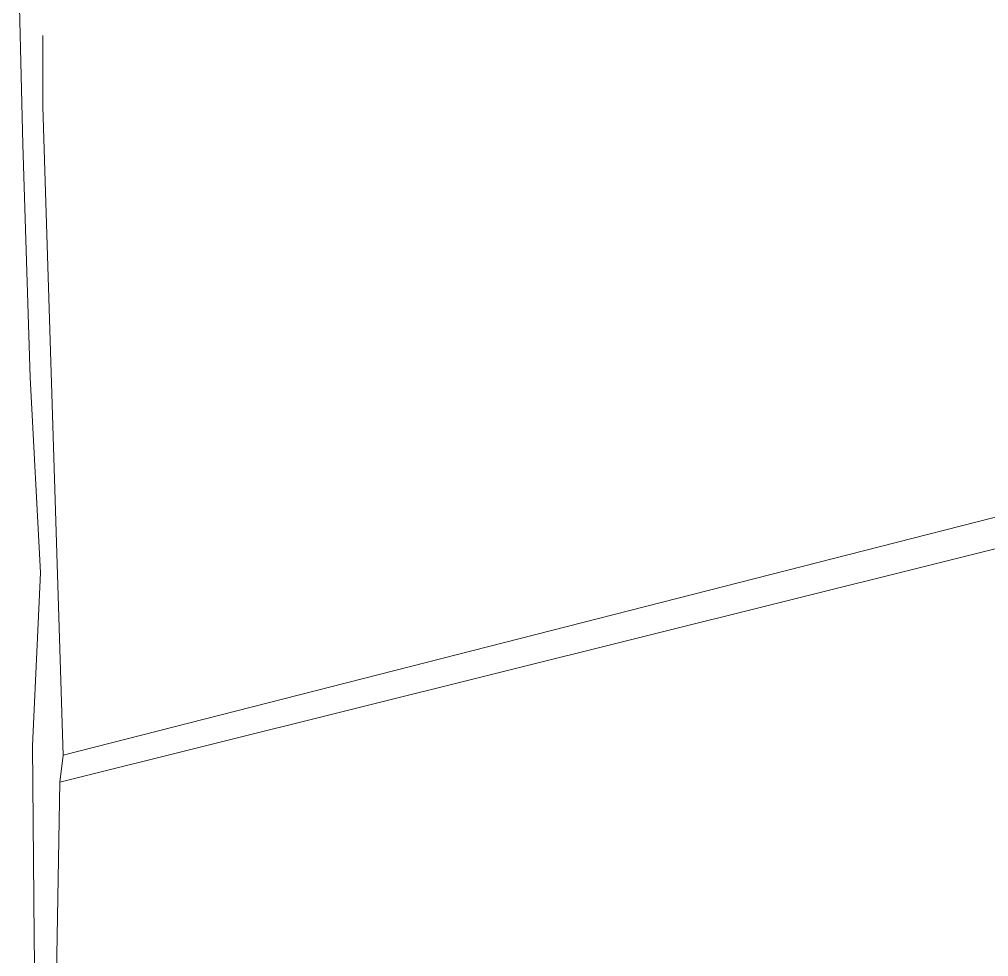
# Model space of a CAD drawing. Header units: millimetres. Extents: x 605783 to 623458, y 1302882 to 1324924.
# Drawn here: x 621478 to 622018, y 1322869 to 1323392 of the extents above; entities that cross this region are included whole.
import ezdxf

# ---------------------------------------------------------------- set-up
doc = ezdxf.new("R2010")
doc.units = ezdxf.units.MM
doc.layers.add('2', color=7, linetype='Continuous')
doc.layers.add('3', color=7, linetype='Continuous')

msp = doc.modelspace()

# ---------------------------------------------------------------- linework, layer by layer
at = {"layer": '2', "color": 1, "lineweight": 5}
msp.add_line((621501.98828, 1322981.73348), (621500.13828, 1322966.71848), dxfattribs=at)
for points in [[(621490.77028, 1323383.40048), (621490.74528, 1323343.50048), (621501.98828, 1322981.73348)], [(621501.98828, 1322981.73348), (622151.73128, 1323147.61648), (622293.30228, 1323014.00548), (622326.13828, 1322987.18148), (622358.66528, 1322964.92848), (622394.19128, 1322946.77548), (622425.09328, 1322932.89148), (622445.49028, 1322926.51248), (622459.03328, 1322919.80348), (622470.35528, 1322907.73148), (622502.81928, 1322869.72148), (622587.07928, 1322791.37748), (622703.48228, 1322680.60948)], [(622148.66028, 1323128.52148), (621500.13828, 1322966.71848)], [(621500.13828, 1322966.71848), (621496.27228, 1322740.74548), (621502.14828, 1322696.08248), (621518.62928, 1322593.59648), (621523.06728, 1322541.80148), (621524.57928, 1322500.90248)]]:
    msp.add_lwpolyline(points, dxfattribs=at)
at = {"layer": '3', "color": 1, "lineweight": 5}
msp.add_lwpolyline([(621518.65828, 1323911.56048), (621512.89328, 1323842.36948), (621506.11928, 1323793.49948), (621504.55628, 1323754.85248), (621499.14828, 1323698.11848), (621490.94328, 1323599.67448), (621481.76228, 1323539.84848), (621480.43928, 1323481.38248), (621477.62428, 1323399.26348), (621479.57028, 1323322.53548), (621483.68628, 1323192.46248), (621489.32528, 1323083.50048), (621484.90528, 1322987.13248), (621485.94728, 1322880.15148), (621487.01928, 1322791.72348), (621484.10428, 1322738.82948), (621488.40328, 1322698.46948), (621502.11428, 1322698.87848)], dxfattribs=at)

doc.saveas('drawing.dxf')
